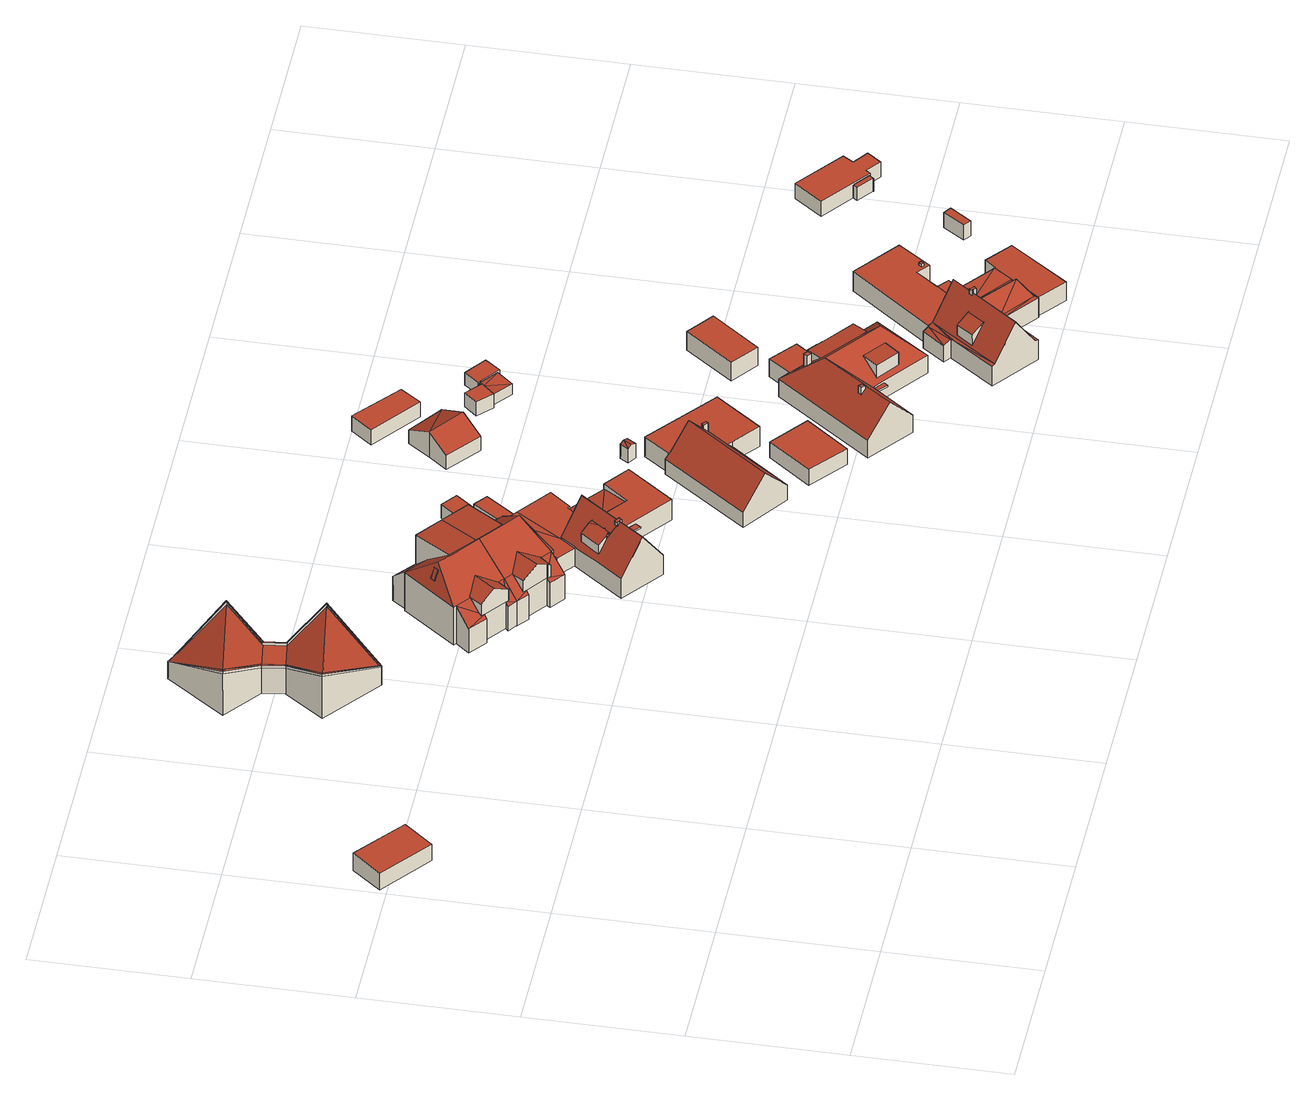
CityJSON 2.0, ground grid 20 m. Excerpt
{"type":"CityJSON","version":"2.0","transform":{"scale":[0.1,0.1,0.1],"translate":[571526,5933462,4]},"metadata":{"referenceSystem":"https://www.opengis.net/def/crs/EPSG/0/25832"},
"CityObjects":{
"building1":{"type":"Building","attributes":{"Grundfläche 2D":"39.785508","Grundhöhe NN":"5.411"},"geometry":[{"type":"Solid","lod":"3","boundaries":[[[[0,1,2,3]],[[4,5,3,2]],[[5,6,0,3]],[[6,7,1,0]],[[7,4,2,1]],[[7,6,5,4]]]],"semantics":{"surfaces":[{"type":"RoofSurface"},{"type":"WallSurface"},{"type":"GroundSurface"}],"values":[[0,1,1,1,1,2]]}}]},
"building2":{"type":"Building","attributes":{"Grundfläche 2D":"186.010041","Grundhöhe NN":"5.263"},"children":["building2-1","building2-2"],"geometry":[{"type":"Solid","lod":"3","boundaries":[[[[8,9,10,11,12]],[[13,14,15,16,10,9,8,12]],[[14,13,17,18,19,20,16,15]],[[21,22,20,19,18,17,23,24]],[[23,25,26,27,22,21,24]],[[12,11,28,29]],[[13,12,29,30]],[[17,13,30,31]],[[23,17,31,32]],[[23,32,33,26,25]],[[26,33,34,22,27]],[[20,22,34,35]],[[16,20,35,36]],[[10,16,36,37]],[[11,10,37,28]],[[30,29,28,37,36,35,34,33,32,31]]]],"semantics":{"surfaces":[{"type":"RoofSurface"},{"type":"WallSurface"},{"type":"GroundSurface"}],"values":[[0,0,0,0,0,1,1,1,1,1,1,1,1,1,1,2]]}}]},
"building2-1":{"type":"BuildingInstallation","parents":["building2"],"geometry":[{"type":"MultiSurface","lod":"3","boundaries":[[[38,39,40]],[[39,41,40]],[[42,39,38]],[[43,44,45,42]],[[45,46,42]],[[46,39,42]],[[47,48,43]],[[48,44,43]],[[48,47,25,49]],[[49,50,48]],[[11,12,38,40]],[[12,13,42,38]],[[13,17,43,42]],[[17,23,47,43]],[[25,47,23]],[[24,48,50]],[[24,51,44,48]],[[51,18,14,52,46,45,44]],[[52,8,39,46]],[[8,41,39]]],"semantics":{"surfaces":[{"type":"RoofSurface"},{"type":"WallSurface"}],"values":[0,0,0,0,0,0,0,0,0,0,1,1,1,1,1,1,1,1,1,1]}}]},
"building2-2":{"type":"BuildingInstallation","parents":["building2"],"geometry":[{"type":"MultiSurface","lod":"3","boundaries":[[[41,53,40]],[[54,53,41]],[[55,56,54]],[[56,53,54]],[[57,56,55]],[[57,58,59,56]],[[60,59,58]],[[61,62,60]],[[62,59,60]],[[61,63,62]],[[63,27,62]],[[64,54,41,9]],[[64,65,66,57,55,54]],[[19,67,58,57,66,15]],[[67,21,61,60,58]],[[63,61,21]],[[22,62,27]],[[22,20,59,62]],[[20,16,56,59]],[[16,10,53,56]],[[10,11,40,53]]],"semantics":{"surfaces":[{"type":"RoofSurface"},{"type":"WallSurface"}],"values":[0,0,0,0,0,0,0,0,0,0,0,1,1,1,1,1,1,1,1,1,1]}}]},
"building3":{"type":"Building","attributes":{"Grundfläche 2D":"105.383513","Grundhöhe NN":"5.181"},"children":["building3-1"],"geometry":[{"type":"Solid","lod":"3","boundaries":[[[[68,69,70,71,72]],[[73,74,75,76,77]],[[78,79,76,75,80,81]],[[82,83,84,85,86]],[[82,87,83]],[[88,89,90]],[[85,84,73]],[[91,69,68,72,92,93,94,95,96,97]],[[98,99,100,101]],[[99,93,92,102,100]],[[103,93,99]],[[88,90,81,80,75,74,73,84,97,96,95,104]],[[105,89,88,106,107]],[[108,107,106]],[[104,95,94]],[[72,71,102,92]],[[109,101,70,69]],[[100,102,71,70,101]],[[77,86,85,73]],[[105,79,78,81,90,89]],[[76,79,105,107,82,86,77]],[[110,98,101,109,69,91,97,84,83,111,112]],[[103,99,98,110,113]],[[93,103,113,114]],[[94,93,114,115]],[[104,94,115,116]],[[88,104,116,117]],[[106,88,117,118]],[[108,106,118,119]],[[107,108,119,120]],[[82,107,120,121]],[[87,82,121,122]],[[83,87,122,111]],[[110,112,111,122,121,120,119,118,117,116,115,114,113]]]],"semantics":{"surfaces":[{"type":"RoofSurface"},{"type":"WallSurface"},{"type":"GroundSurface"}],"values":[[0,0,0,0,0,0,0,0,0,0,0,0,0,0,0,1,1,1,1,1,1,1,1,1,1,1,1,1,1,1,1,1,1,2]]}}]},
"building3-1":{"type":"BuildingInstallation","parents":["building3"],"geometry":[{"type":"MultiSurface","lod":"3","boundaries":[[[123,124,125,126,127,128,129,130]],[[131,132,133,125,124,123]],[[134,127,126,125,133,135]],[[134,136,137,129,128,127]],[[130,129,137,138]],[[138,131,123,130]]],"semantics":{"surfaces":[{"type":"RoofSurface"},{"type":"WallSurface"}],"values":[0,1,1,1,1,1]}}]},
"building4":{"type":"Building","attributes":{"Grundfläche 2D":"105.497729","Grundhöhe NN":"5.137"},"children":["building4-1"],"geometry":[{"type":"Solid","lod":"3","boundaries":[[[[139,140,141,142,143,144,145,146,147]],[[148,149,150,151,146,145,152]],[[153,154,155,70,69]],[[156,157,158,159,98,101,160,161]],[[97,162,163,157,156,154,153,69]],[[84,148,152,145,144,143,164,165,163,162,97]],[[166,167,168,148,84,83,169]],[[165,164,170,171]],[[172,169,83]],[[173,174,175]],[[176,177,175,174,165,171]],[[178,163,165]],[[157,163,179]],[[179,163,178]],[[151,150,166,169,175,147,146]],[[175,177,139,147]],[[177,176,140,139]],[[164,143,142,141,140,176,171,170]],[[168,167,166,150,149,148]],[[155,154,156,161]],[[101,70,155,161,160]],[[101,109,69,70]],[[97,69,109,101,98,180,181,83,84]],[[172,83,181,182]],[[169,172,182,183]],[[175,169,183,184]],[[173,175,184,185]],[[174,173,185,186]],[[165,174,186,187]],[[178,165,187,188]],[[179,178,188,189]],[[157,179,189,190]],[[158,157,190,191]],[[98,159,158,191,180]],[[181,180,191,190,189,188,187,186,185,184,183,182]]]],"semantics":{"surfaces":[{"type":"RoofSurface"},{"type":"WallSurface"},{"type":"GroundSurface"}],"values":[[0,0,0,0,0,0,0,0,0,0,0,0,0,0,1,1,1,1,1,1,1,1,1,1,1,1,1,1,1,1,1,1,1,1,2]]}}]},
"building4-1":{"type":"BuildingInstallation","parents":["building4"],"geometry":[{"type":"MultiSurface","lod":"3","boundaries":[[[192,193,194,195]],[[196,197,192,195]],[[193,192,197,198]],[[198,199,194,193]],[[195,194,199,196]]],"semantics":{"surfaces":[{"type":"RoofSurface"},{"type":"WallSurface"}],"values":[0,1,1,1,1]}}]},
"building5":{"type":"Building","attributes":{"Grundfläche 2D":"167.286327","Grundhöhe NN":"5.109"},"children":["building5-1","building5-2"],"geometry":[{"type":"Solid","lod":"3","boundaries":[[[[200,201,202]],[[203,204,205,206,207,208,209,210,211,212,213],[201,200,202,214]],[[202,201,214]],[[215,213,212]],[[203,213,215,216,217,218,219,206,205,204]],[[220,221,222,223]],[[224,225,226,227]],[[228,229,225,230,231,232,233]],[[225,229,234,226]],[[235,236,237]],[[231,237,236,238,239]],[[235,237,240]],[[235,240,241,242]],[[223,222,243,244]],[[220,223,244,245]],[[221,220,245,246]],[[239,232,231]],[[232,239,238,233]],[[233,238,247,248,228]],[[221,246,249,226,234,229,228,248,243,222]],[[227,226,249,250]],[[224,227,250,251]],[[238,236,252,247]],[[236,235,242,252]],[[253,211,210,209,208,207,225,224,251]],[[215,212,211,253,254]],[[237,218,217,216,215,254,241,240]],[[230,225,207,206,219,218,237,231]],[[248,247,252,242,241,254,253,251,250,249,246,245,244,243]]]],"semantics":{"surfaces":[{"type":"RoofSurface"},{"type":"WallSurface"},{"type":"GroundSurface"}],"values":[[0,0,0,0,0,0,0,0,0,0,0,0,1,1,1,1,1,1,1,1,1,1,1,1,1,1,1,1,2]]}}]},
"building5-1":{"type":"BuildingInstallation","parents":["building5"],"geometry":[{"type":"MultiSurface","lod":"3","boundaries":[[[255,200,256,257,258,259,260]],[[255,260,261]],[[262,255,261,263]],[[256,264,257]],[[265,266,201,260,259]],[[201,202,261,260]],[[202,262,263,261]],[[257,264,267]],[[267,268,258,257]],[[265,259,258,268,269]]],"semantics":{"surfaces":[{"type":"RoofSurface"},{"type":"WallSurface"}],"values":[0,0,0,0,1,1,1,1,1,1]}}]},
"building5-2":{"type":"BuildingInstallation","parents":["building5"],"geometry":[{"type":"MultiSurface","lod":"3","boundaries":[[[270,271,272,273,274,275,276]],[[277,274,273,278,203]],[[276,275,274,277,214,279]],[[276,279,213,270]],[[271,270,213,280]],[[280,281,278,273,272,271]]],"semantics":{"surfaces":[{"type":"RoofSurface"},{"type":"WallSurface"}],"values":[0,1,1,1,1,1]}}]},
"building6":{"type":"Building","attributes":{"Grundfläche 2D":"44.342587","Grundhöhe NN":"5.102"},"children":["building6-1","building6-2"],"geometry":[{"type":"Solid","lod":"3","boundaries":[[[[282,283,284,285,286,287,288]],[[288,289,290,291,292,282]],[[283,282,292,293]],[[284,283,293,294]],[[242,286,285,284,294,252]],[[287,286,242,241]],[[288,287,241,291,290,289]],[[241,242,252,294,293,292,291]]]],"semantics":{"surfaces":[{"type":"RoofSurface"},{"type":"WallSurface"},{"type":"GroundSurface"}],"values":[[0,1,1,1,1,1,1,2]]}}]},
"building6-1":{"type":"BuildingInstallation","parents":["building6"],"geometry":[{"type":"MultiSurface","lod":"3","boundaries":[[[295,296,297,298]]],"semantics":{"surfaces":[{"type":"RoofSurface"}],"values":[0]}}]},
"building6-2":{"type":"BuildingInstallation","parents":["building6"],"geometry":[{"type":"MultiSurface","lod":"3","boundaries":[[[299,300,301,289]],[[302,290,289,301]],[[290,303,299,289]],[[303,304,300,299]],[[304,302,301,300]],[[304,303,290,302]]],"semantics":{"surfaces":[{"type":"RoofSurface"},{"type":"WallSurface"},{"type":"OuterCeilingSurface"}],"values":[0,1,1,1,1,2]}}]},
"building7":{"type":"Building","attributes":{"Grundfläche 2D":"9.365093","Grundhöhe NN":"5.109"},"geometry":[{"type":"Solid","lod":"3","boundaries":[[[[305,306,307,308]],[[309,310,308,307]],[[310,311,305,308]],[[311,312,306,305]],[[312,309,307,306]],[[312,311,310,309]]]],"semantics":{"surfaces":[{"type":"RoofSurface"},{"type":"WallSurface"},{"type":"GroundSurface"}],"values":[[0,1,1,1,1,2]]}}]},
"building8":{"type":"Building","attributes":{"Grundfläche 2D":"163.532670","Grundhöhe NN":"5.173"},"children":["building8-1"],"geometry":[{"type":"Solid","lod":"3","boundaries":[[[[313,314,315,316,317,318,319,320,321,322]],[[323,324,325,314,326,327]],[[316,325,324,328,318,317]],[[329,318,328]],[[323,327,330,331]],[[328,324,323,331,332]],[[329,328,332,333]],[[327,326,334,330]],[[325,316,315,314]],[[326,314,313]],[[318,329,319]],[[319,329,333,335,320]],[[321,320,335,336]],[[322,321,336,337]],[[322,337,334,326,313]],[[331,330,334,337,336,335,333,332]]]],"semantics":{"surfaces":[{"type":"RoofSurface"},{"type":"WallSurface"},{"type":"GroundSurface"}],"values":[[0,0,0,0,1,1,1,1,1,1,1,1,1,1,1,2]]}}]},
"building8-1":{"type":"BuildingInstallation","parents":["building8"],"geometry":[{"type":"MultiSurface","lod":"3","boundaries":[[[338,339,340,341]],[[317,342,341,340]],[[338,341,342,343]],[[315,339,338,343]],[[316,317,340,339,315]]],"semantics":{"surfaces":[{"type":"RoofSurface"},{"type":"WallSurface"}],"values":[0,1,1,1,1]}}]},
"building9":{"type":"Building","attributes":{"Grundfläche 2D":"42.570651","Grundhöhe NN":"5.179"},"geometry":[{"type":"Solid","lod":"3","boundaries":[[[[344,345,346,347]],[[348,349,347,346]],[[349,350,344,347]],[[350,351,345,344]],[[351,348,346,345]],[[351,350,349,348]]]],"semantics":{"surfaces":[{"type":"RoofSurface"},{"type":"WallSurface"},{"type":"GroundSurface"}],"values":[[0,1,1,1,1,2]]}}]},
"building10":{"type":"Building","attributes":{"Grundfläche 2D":"1.776006","Grundhöhe NN":"4.829"},"geometry":[{"type":"Solid","lod":"3","boundaries":[[[[352,353,354,355]],[[356,355,357]],[[355,356,352]],[[357,355,354,358,359]],[[356,357,359,360]],[[353,352,356,360,361]],[[354,353,361,358]],[[359,358,361,360]]]],"semantics":{"surfaces":[{"type":"RoofSurface"},{"type":"WallSurface"},{"type":"GroundSurface"}],"values":[[0,0,0,1,1,1,1,2]]}}]},
"building11":{"type":"Building","attributes":{"Grundfläche 2D":"37.184063","Grundhöhe NN":"5.069"},"geometry":[{"type":"Solid","lod":"3","boundaries":[[[[362,363,364]],[[365,363,362]],[[366,365,362,367]],[[364,363,368,369]],[[362,364,369,370]],[[367,362,370,371]],[[366,367,371,372]],[[368,363,365,366,372]],[[372,371,370,369,368]]]],"semantics":{"surfaces":[{"type":"RoofSurface"},{"type":"WallSurface"},{"type":"GroundSurface"}],"values":[[0,0,0,1,1,1,1,1,2]]}}]},
"building12":{"type":"Building","attributes":{"Grundfläche 2D":"207.578062","Grundhöhe NN":"5.084"},"children":["building12-1","building12-2","building12-3","building12-4"],"geometry":[{"type":"Solid","lod":"3","boundaries":[[[[373,374,375,376,377,378,379,380,381,382,383]],[[384,385,386,387,388,389,390]],[[391,387,386,392,393,394]],[[395,375,374,391,396,397,398]],[[399,400,401,398,397,402]],[[403,404,405,400,399,406,407,408,387,391,374,373,383,382]],[[409,410,406]],[[408,407,406,410,387]],[[396,391,394]],[[389,388,387,410,411,390]],[[412,402,397,413,414,409,415]],[[382,381,403]],[[376,375,395]],[[395,398,401,400,405,404,403,381,380,379,378,377,376]],[[416,386,385,384,417,418,419]],[[411,410,420,421]],[[422,394,393,392,386,416,419,418,423,424]],[[396,394,422,425]],[[396,425,426,397]],[[412,399,402]],[[399,412,415,406]],[[415,409,406]],[[410,409,427,420]],[[417,384,390,411,421]],[[397,426,428,413]],[[414,413,428,429]],[[409,414,429,427]],[[420,427,429,428,426,425,422,424,423,418,417,421]]]],"semantics":{"surfaces":[{"type":"RoofSurface"},{"type":"WallSurface"},{"type":"GroundSurface"}],"values":[[0,0,0,0,0,0,0,0,0,0,0,1,1,1,1,1,1,1,1,1,1,1,1,1,1,1,1,2]]}}]},
"building12-1":{"type":"BuildingInstallation","parents":["building12"],"geometry":[{"type":"MultiSurface","lod":"3","boundaries":[[[430,431,432,433,434]],[[435,436,432,431]],[[432,436,437,433]],[[437,438,439,430,434,433]],[[439,435,431,430]]],"semantics":{"surfaces":[{"type":"RoofSurface"},{"type":"WallSurface"}],"values":[0,1,1,1,1]}}]},
"building12-2":{"type":"BuildingInstallation","parents":["building12"],"geometry":[{"type":"MultiSurface","lod":"3","boundaries":[[[440,441,442,443,444]],[[445,446,442,441]],[[447,444,443,442,446,407]],[[408,448,440,444,447]],[[448,445,441,440]]],"semantics":{"surfaces":[{"type":"RoofSurface"},{"type":"WallSurface"}],"values":[0,1,1,1,1]}}]},
"building12-3":{"type":"BuildingInstallation","parents":["building12"],"geometry":[{"type":"MultiSurface","lod":"3","boundaries":[[[449,450,451,452,453]],[[453,452,454]],[[451,450,455]],[[454,452,451,455,456]]],"semantics":{"surfaces":[{"type":"RoofSurface"},{"type":"WallSurface"}],"values":[0,1,1,1]}}]},
"building12-4":{"type":"BuildingInstallation","parents":["building12"],"geometry":[{"type":"MultiSurface","lod":"3","boundaries":[[[457,458,416,459,460]],[[461,462,419,416,458,457]],[[463,461,457,460]],[[419,464,459,416]],[[464,463,460,459]],[[419,462,461,463,464]]],"semantics":{"surfaces":[{"type":"RoofSurface"},{"type":"WallSurface"},{"type":"OuterCeilingSurface"}],"values":[0,1,1,1,1,2]}}]},
"building13":{"type":"Building","attributes":{"Grundfläche 2D":"26.804764","Grundhöhe NN":"5.273"},"geometry":[{"type":"Solid","lod":"3","boundaries":[[[[465,466,467,468]],[[469,470,468,467]],[[470,471,465,468]],[[471,472,466,465]],[[472,469,467,466]],[[472,471,470,469]]]],"semantics":{"surfaces":[{"type":"RoofSurface"},{"type":"WallSurface"},{"type":"GroundSurface"}],"values":[[0,1,1,1,1,2]]}}]},
"building14":{"type":"Building","attributes":{"Grundfläche 2D":"6.309889","Grundhöhe NN":"5.194"},"geometry":[{"type":"Solid","lod":"3","boundaries":[[[[473,474,475,476,477]],[[475,474,478,479]],[[476,475,479,480]],[[477,476,480,481]],[[474,473,482,478]],[[473,477,481,482]],[[480,479,478,482,481]]]],"semantics":{"surfaces":[{"type":"RoofSurface"},{"type":"WallSurface"},{"type":"GroundSurface"}],"values":[[0,1,1,1,1,1,2]]}}]},
"building15":{"type":"Building","attributes":{"Grundfläche 2D":"8.029330","Grundhöhe NN":"5.163"},"geometry":[{"type":"Solid","lod":"3","boundaries":[[[[483,484,485]],[[486,484,483]],[[487,486,483,488]],[[489,490,485,484]],[[490,491,483,485]],[[491,492,488,483]],[[492,493,487,488]],[[493,494,486,487]],[[494,489,484,486]],[[490,489,494,493,492,491]]]],"semantics":{"surfaces":[{"type":"RoofSurface"},{"type":"WallSurface"},{"type":"GroundSurface"}],"values":[[0,0,0,1,1,1,1,1,1,2]]}}]},
"building16":{"type":"Building","attributes":{"Grundfläche 2D":"8.669829","Grundhöhe NN":"5.239"},"geometry":[{"type":"Solid","lod":"3","boundaries":[[[[495,496,497,498,499,500]],[[501,490,489,502,498,497,496,495]],[[502,503,499,498]],[[503,504,500,499]],[[504,501,495,500]],[[502,489,490,501,504,503]]]],"semantics":{"surfaces":[{"type":"RoofSurface"},{"type":"WallSurface"},{"type":"GroundSurface"}],"values":[[0,1,1,1,1,2]]}}]},
"building17":{"type":"Building","attributes":{"Grundfläche 2D":"34.854596","Grundhöhe NN":"5.145"},"geometry":[{"type":"Solid","lod":"3","boundaries":[[[[505,506,507,508]],[[509,510,508,507]],[[510,511,505,508]],[[511,512,506,505]],[[512,509,507,506]],[[512,511,510,509]]]],"semantics":{"surfaces":[{"type":"RoofSurface"},{"type":"WallSurface"},{"type":"GroundSurface"}],"values":[[0,1,1,1,1,2]]}}]},
"building18":{"type":"Building","attributes":{"Grundfläche 2D":"266.806609","Grundhöhe NN":"5.095"},"children":["building18-1","building18-2","building18-3"],"geometry":[{"type":"Solid","lod":"3","boundaries":[[[[513,514,515,516,517,518,519,520,521]],[[522,523,524,525]],[[526,527,522]],[[522,527,523]],[[528,529,527,526]],[[530,529,528]],[[531,529,530]],[[531,532,533,534]],[[531,534,529]],[[523,535,536]],[[537,534,533]],[[537,538,536,534]],[[538,539,540,541,536]],[[524,523,536,541,540,542]],[[543,544,542,540,545,540,539,538]],[[546,543,517,547]],[[546,548,543]],[[548,544,543]],[[549,550,547]],[[550,546,547]],[[551,544,548]],[[527,535,523]],[[529,535,527]],[[534,535,529]],[[536,535,534]],[[552,553,554,520,519]],[[553,552,532]],[[530,555,532,531]],[[553,532,555]],[[556,557,558,559,560,561,562,563]],[[530,562,561,555]],[[555,561,564,565,553]],[[554,553,565,566]],[[554,566,567,520]],[[562,564,568,569]],[[560,570,568,564,561]],[[556,563,571,572]],[[557,556,572,573]],[[558,557,573,574]],[[559,558,574,575]],[[560,559,575,570]],[[547,517,516]],[[576,521,520,567,577,578]],[[513,521,576,579]],[[514,513,579,580]],[[515,514,580,581]],[[582,547,516]],[[516,515,581,582]],[[522,525,583,584]],[[526,522,584,585]],[[562,530,528,526,585,571,563]],[[586,562,569,587]],[[588,586,587,589]],[[552,519,518,517,543,538,537,533,532]],[[578,577,590,588,589,591]],[[547,582,592,549]],[[550,549,592,593]],[[546,550,593,594]],[[595,551,548,546,594,596]],[[525,524,542,544,551,595,583]],[[567,566,565,564,562,586,588,590,577]],[[589,587,569,568,570,575,574,573,572,571,585,584,583,595,596,594,593,592,582,581,580,579,576,578,591]]]],"semantics":{"surfaces":[{"type":"RoofSurface"},{"type":"WallSurface"},{"type":"GroundSurface"}],"values":[[0,0,0,0,0,0,0,0,0,0,0,0,0,0,0,0,0,0,0,0,0,0,0,0,0,0,0,0,0,0,1,1,1,1,1,1,1,1,1,1,1,1,1,1,1,1,1,1,1,1,1,1,1,1,1,1,1,1,1,1,2,2]]}}]},
"building18-1":{"type":"BuildingInstallation","parents":["building18"],"geometry":[{"type":"MultiSurface","lod":"3","boundaries":[[[597,598,599,600]],[[600,599,601,602]],[[597,600,602,603]],[[598,597,603,604]],[[599,598,604,601]]],"semantics":{"surfaces":[{"type":"RoofSurface"},{"type":"WallSurface"}],"values":[0,1,1,1,1]}}]},
"building18-2":{"type":"BuildingInstallation","parents":["building18"],"geometry":[{"type":"MultiSurface","lod":"3","boundaries":[[[605,606,607,608,609,610,611,612]],[[613,541,614,612,611,610]],[[608,607,606,615,616,617]],[[609,608,617,540]],[[613,610,609,540,618]],[[615,606,605,612,614,539]]],"semantics":{"surfaces":[{"type":"RoofSurface"},{"type":"WallSurface"}],"values":[0,1,1,1,1,1]}}]},
"building18-3":{"type":"BuildingInstallation","parents":["building18"],"geometry":[{"type":"MultiSurface","lod":"3","boundaries":[[[619,620,621,622,623]],[[624,625,621,620]],[[622,621,625,545]],[[620,619,624]]],"semantics":{"surfaces":[{"type":"RoofSurface"},{"type":"WallSurface"}],"values":[0,1,1,1]}}]},
"building19":{"type":"Building","attributes":{"Grundfläche 2D":"3.929579","Grundhöhe NN":"4.959"},"geometry":[{"type":"Solid","lod":"3","boundaries":[[[[626,627,628,629]],[[630,631,629,628]],[[631,632,626,629]],[[632,633,627,626]],[[633,630,628,627]],[[633,632,631,630]]]],"semantics":{"surfaces":[{"type":"RoofSurface"},{"type":"WallSurface"},{"type":"GroundSurface"}],"values":[[0,1,1,1,1,2]]}}]},
"building20":{"type":"Building","attributes":{"Grundfläche 2D":"1.823825","Grundhöhe NN":"5.220"},"geometry":[{"type":"Solid","lod":"3","boundaries":[[[[634,635,636,637,638]],[[639,640,636,635]],[[640,641,637,636]],[[641,642,638,637]],[[642,643,634,638]],[[643,639,635,634]],[[641,640,639,643,642]]]],"semantics":{"surfaces":[{"type":"RoofSurface"},{"type":"WallSurface"},{"type":"GroundSurface"}],"values":[[0,1,1,1,1,1,2]]}}]},
"building21":{"type":"Building","attributes":{"Grundfläche 2D":"41.421860","Grundhöhe NN":"5.236"},"geometry":[{"type":"Solid","lod":"3","boundaries":[[[[644,645,646,647,648,649,650,651,652]],[[648,647,653,654]],[[655,650,649,648,654,639]],[[651,650,655,656]],[[652,651,656,657]],[[644,652,657,658]],[[645,644,658,659]],[[646,645,659,660]],[[647,646,660,653]],[[659,658,657,656,655,639,654,653,660]]]],"semantics":{"surfaces":[{"type":"RoofSurface"},{"type":"WallSurface"},{"type":"GroundSurface"}],"values":[[0,1,1,1,1,1,1,1,1,2]]}}]}
},
"vertices":[
[66,557,39],[95,595,41],[30,646,41],[0,608,39],[30,646,14],[0,608,14],[66,557,14],[95,595,14],
[439,754,78],[311,735,78],[308,735,78],[384,677,40],[442,754,78],[390,793,52],[388,793,52],[348,786,52],[346,786,52],[387,821,52],[385,821,52],[344,815,52],[342,815,52],[295,853,77],[292,853,77],[425,873,77],[422,872,77],[356,924,42],[349,930,39],[345,923,42],[384,677,13],[442,754,13],[390,793,13],[387,821,13],[425,873,13],[349,930,13],[292,853,13],[342,815,13],[346,786,13],[308,735,13],
[442,754,81],[439,754,81],[384,677,42],[384,680,42],[390,793,56],[387,821,56],[385,822,56],[385,821,56],[388,792,56],[425,873,81],[422,872,81],[358,923,43],[359,920,45],[385,822,53],[388,792,53],
[308,735,81],[310,736,81],[348,785,56],[346,786,56],[348,786,56],[344,816,56],[342,815,56],[298,851,80],[295,853,81],[292,853,81],[344,921,43],[310,736,78],[348,785,53],[348,786,53],[344,816,53],
[539,620,100],[569,597,100],[605,645,95],[571,670,95],[535,623,100],[532,563,70],[530,569,73],[524,590,83],[503,562,83],[520,548,70],[496,590,71],[485,575,71],[505,590,75],[497,591,71],[517,551,53],[525,539,49],[539,557,70],[524,553,59],[520,548,53],[513,547,49],[478,604,70],[487,578,56],[496,590,70],[567,595,102],[558,653,70],[531,674,70],[529,676,70],[514,632,105],[531,618,105],[565,592,105],[606,646,48],[573,672,48],[575,668,50],[605,645,50],[571,670,50],[545,693,49],[475,606,70],[485,575,53],[463,586,49],[489,572,53],[486,568,49],[592,628,70],[606,646,12],[525,539,12],[567,595,12],[545,693,12],[531,674,12],[529,676,12],[475,606,12],[478,604,12],[463,586,12],[486,568,12],[489,572,12],[517,551,12],[513,547,12],
[504,634,84],[505,634,86],[508,631,97],[512,637,97],[513,637,97],[512,637,95],[508,640,84],[504,635,84],[504,634,83],[505,634,85],[508,631,96],[513,637,96],[512,637,96],[512,637,94],[508,640,83],[504,635,83],
[570,510,74],[574,507,71],[577,511,71],[586,522,71],[586,523,71],[585,527,73],[577,548,83],[557,520,83],[570,511,74],[550,549,70],[542,538,70],[539,534,70],[543,531,73],[554,549,72],[598,575,100],[603,571,100],[639,619,95],[626,602,70],[654,581,70],[668,599,48],[640,621,48],[636,621,50],[639,619,50],[599,567,105],[618,553,105],[586,522,70],[600,511,70],[539,534,53],[542,538,57],[546,543,63],[543,531,53],[581,515,62],[577,511,57],[540,527,49],[567,506,49],[586,492,49],[570,511,53],[574,507,53],[570,510,53],[603,509,70],[656,580,70],[606,646,11],[525,539,11],[540,527,11],[543,531,11],[570,511,11],[567,506,11],[586,492,11],[600,511,11],[603,509,11],[656,580,11],[654,581,11],[668,599,11],
[623,554,97],[618,548,98],[622,544,84],[627,550,83],[627,550,82],[623,554,96],[618,548,97],[622,544,83],
[652,456,73],[641,452,65],[641,451,66],[653,441,87],[654,442,87],[673,467,87],[691,491,87],[664,511,41],[650,492,41],[646,488,41],[627,462,41],[599,426,41],[626,405,87],[650,437,87],[647,440,82],[653,385,41],[690,434,41],[695,441,41],[717,471,41],[700,484,70],[719,627,31],[690,584,31],[705,572,31],[736,614,31],[650,492,38],[664,511,38],[687,586,37],[628,509,37],[749,539,38],[705,572,38],[691,491,38],[700,484,38],[724,514,38],[727,512,38],[690,584,37],[746,446,38],[771,478,35],[717,471,38],[727,512,35],[724,514,35],[715,469,38],[715,469,11],[746,446,11],[705,572,11],[736,614,11],[719,627,11],[690,584,11],[727,512,11],[749,539,11],[687,586,11],[628,509,11],[650,492,11],[771,478,11],[599,426,11],[653,385,11],
[648,451,73],[656,461,73],[661,477,70],[651,484,62],[631,459,62],[641,452,69],[641,451,69],[646,448,73],[642,451,70],[665,473,73],[631,459,49],[641,452,64],[661,477,66],[651,484,48],[647,480,48],
[650,437,88],[653,435,88],[654,437,88],[656,439,88],[650,443,88],[647,440,88],[647,439,88],[650,443,82],[656,439,82],[647,439,82],[653,435,82],[654,437,82],
[757,394,42],[804,455,42],[771,479,42],[771,478,42],[746,446,42],[715,469,42],[695,441,42],[695,441,37],[695,441,35],[695,441,11],[757,394,11],[804,455,11],[771,479,11],
[729,438,42],[732,443,42],[728,446,42],[724,441,42],
[690,434,37],[705,422,37],[710,429,37],[710,429,35],[690,434,35],[705,422,35],
[707,620,32],[730,650,32],[710,665,32],[687,635,32],[710,665,11],[687,635,11],[707,620,11],[730,650,11],
[843,414,42],[845,412,42],[888,379,42],[893,376,42],[893,375,42],[872,347,42],[878,343,42],[912,316,42],[958,376,42],[868,447,42],[757,307,35],[787,286,74],[869,394,74],[843,414,39],[840,417,35],[818,265,35],[878,343,35],[840,417,12],[757,307,12],[818,265,12],[878,343,12],[843,414,12],[912,316,12],[958,376,12],[868,447,12],
[891,382,54],[888,379,54],[893,375,54],[896,378,54],[896,378,42],[891,382,42],
[897,207,36],[941,263,36],[893,300,36],[850,245,36],[893,300,12],[850,245,12],[897,207,12],[941,263,12],
[862,462,33],[868,458,30],[876,470,30],[869,473,33],[857,465,30],[864,476,30],[876,470,8],[864,476,8],[857,465,8],[868,458,8],
[821,700,50],[887,697,32],[842,729,32],[865,667,50],[845,642,32],[802,676,32],[887,697,11],[842,729,11],[821,700,11],[802,676,11],[845,642,11],
[1074,227,64],[1075,226,64],[1086,218,64],[1100,237,62],[1061,266,62],[1060,267,62],[1054,272,62],[1053,273,62],[1041,282,62],[1027,263,64],[1028,262,64],[972,141,38],[1011,192,38],[1015,197,38],[1012,255,77],[971,200,77],[968,196,77],[943,163,77],[1084,201,77],[1024,191,38],[1029,187,38],[1086,144,38],[1100,237,42],[1138,215,38],[1058,274,38],[1061,266,42],[1056,274,40],[1058,269,42],[1060,267,42],[1057,275,38],[1041,282,42],[1053,273,42],[1054,272,42],[1022,298,41],[1018,282,55],[1017,275,60],[1024,301,38],[1010,311,38],[915,185,38],[1056,274,38],[1079,302,38],[1045,329,38],[1022,298,38],[1015,197,36],[972,141,11],[1015,197,11],[1015,197,34],[1010,311,11],[915,185,11],[1086,144,11],[1024,191,11],[1029,187,11],[1138,215,11],[1058,274,11],[1024,301,11],[1079,302,11],[1045,329,11],
[969,202,79],[965,206,79],[962,202,79],[966,198,79],[967,199,79],[965,206,68],[962,202,68],[966,198,74],[967,199,74],[969,202,74],
[1020,273,74],[1024,278,74],[1019,282,74],[1018,282,74],[1015,277,74],[1024,278,54],[1019,282,54],[1015,277,60],[1020,273,60],
[1064,198,64],[1041,215,64],[1027,195,62],[1056,174,62],[1070,194,64],[1056,174,43],[1027,195,43],[1032,192,43],
[1029,187,36],[1024,191,36],[1011,192,36],[1024,181,36],[1029,187,34],[1024,191,34],[1024,181,34],[1011,192,34],
[851,800,36],[829,772,36],[892,724,36],[911,751,36],[892,724,13],[911,751,13],[851,800,13],[829,772,13],
[942,659,33],[922,676,33],[907,659,33],[926,641,33],[943,659,33],[922,676,12],[907,659,12],[926,641,12],[943,659,12],[942,659,12],
[944,657,29],[972,645,29],[948,663,29],[955,624,28],[931,643,28],[942,658,29],[972,645,12],[948,663,12],[944,657,12],[942,658,12],[931,643,12],[955,624,12],
[947,664,31],[948,663,31],[972,645,31],[975,643,31],[990,663,31],[962,683,31],[947,664,12],[975,643,12],[990,663,12],[962,683,12],
[1063,346,39],[1112,409,39],[1077,435,39],[1029,372,39],[1077,435,11],[1029,372,11],[1063,346,11],[1112,409,11],
[1251,172,41],[1282,215,41],[1223,260,41],[1139,153,41],[1142,151,41],[1172,129,41],[1184,120,41],[1213,156,41],[1235,185,41],[1171,66,41],[1170,72,42],[1132,22,42],[1136,19,41],[1214,33,41],[1215,39,42],[1216,35,41],[1238,70,42],[1243,71,41],[1198,105,41],[1200,108,41],[1198,109,42],[1193,103,42],[1218,61,63],[1173,98,62],[1184,120,67],[1172,129,89],[1153,104,89],[1151,101,89],[1156,100,82],[1106,41,89],[1144,149,42],[1080,61,42],[1119,84,68],[1119,122,40],[1139,153,39],[1117,119,40],[1132,158,36],[1110,129,36],[1076,64,40],[1198,109,41],[1215,130,41],[1227,145,41],[1260,95,41],[1252,7,39],[1308,83,39],[1274,109,40],[1263,95,40],[1261,96,40],[1260,95,40],[1243,71,39],[1216,35,39],[1260,95,39],[1215,130,39],[1227,145,39],[1213,156,39],[1260,95,11],[1243,71,11],[1261,96,11],[1216,35,11],[1252,7,11],[1308,83,11],[1274,109,11],[1263,95,11],[1235,185,11],[1184,120,39],[1184,120,11],[1251,172,11],[1282,215,11],[1223,260,11],[1139,153,11],[1136,19,11],[1171,66,11],[1214,33,11],[1198,105,39],[1198,105,11],[1200,108,39],[1200,108,11],[1198,109,39],[1198,109,11],[1132,158,11],[1110,129,11],[1119,122,11],[1076,64,11],[1117,119,11],
[1249,179,45],[1252,183,45],[1249,185,45],[1246,181,45],[1249,185,41],[1246,181,41],[1249,179,41],[1252,183,41],
[1153,104,94],[1152,106,94],[1150,104,94],[1149,102,94],[1151,101,94],[1154,98,94],[1156,100,94],[1157,101,94],[1154,98,83],[1157,101,82],[1152,106,86],[1150,104,86],[1149,102,86],[1151,101,88],
[1137,104,71],[1122,115,61],[1106,94,61],[1121,82,71],[1124,86,71],[1122,115,45],[1106,94,45],
[1362,176,33],[1343,148,33],[1352,141,33],[1372,169,33],[1352,141,10],[1372,169,10],[1362,176,10],[1343,148,10],
[1412,270,32],[1416,276,32],[1395,292,32],[1391,286,32],[1412,271,32],[1416,276,12],[1395,292,12],[1391,286,12],[1412,271,12],[1412,270,12],
[1454,285,35],[1434,299,35],[1443,313,35],[1382,360,35],[1354,323,35],[1416,276,35],[1417,275,35],[1421,281,35],[1440,267,35],[1382,360,12],[1354,323,12],[1417,275,12],[1421,281,12],[1440,267,12],[1454,285,12],[1434,299,12],[1443,313,12]
]}
